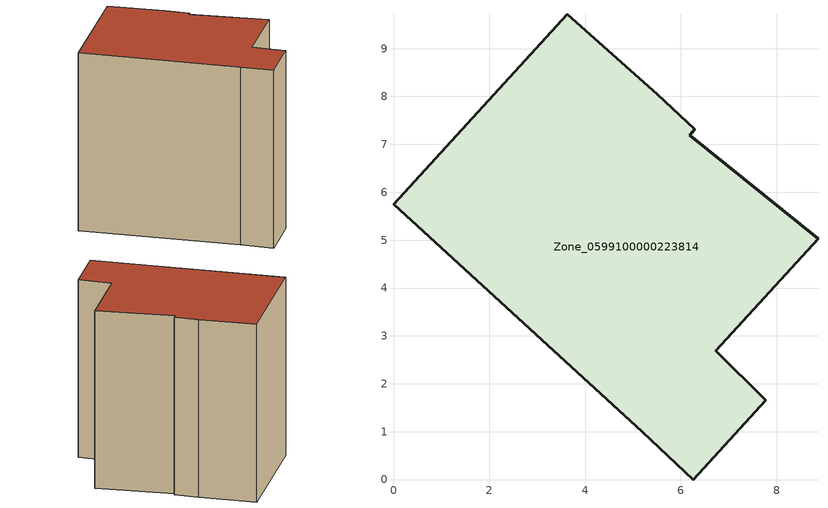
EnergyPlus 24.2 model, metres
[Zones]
Zone_0599100000223814
 floor ground (C_G): 6.3,7.31 6.19,7.19 8.87,5.03 6.73,2.69 7.78,1.66 6.26,0 5.19,1 0,5.75 3.63,9.71 5.51,8.05 z0
 wall outside (C_F): 5.19,1 6.26,0 7.78,1.66 6.73,2.69 8.87,5.03 6.19,7.19 6.3,7.31 5.51,8.05 3.63,9.71 0,5.75 5.19,1 z0:8.12
 roof outside (C_R): 6.19,7.19 6.3,7.31 5.51,8.05 3.63,9.71 0,5.75 5.19,1 6.26,0 7.78,1.66 6.73,2.69 8.87,5.03 z8.12
[BUILDING]
Pand.0599100000223814: North Axis=0; Terrain=City; Loads Convergence Tolerance Value=0.04; Temperature Convergence Tolerance Value=0.4; Solar Distribution=FullExterior; Maximum Number of Warmup Days=25; Minimum Number of Warmup Days=1
[Site:Location]
Rotterdam.The.Hague.AP_ZH_NLD Design_Conditions: Latitude=51.96; Longitude=4.45; Time Zone=1; Elevation=-4.5
[SITE:GROUNDTEMPERATURE:BUILDINGSURFACE]
18, 18, 18, 18, 18, 18, 18, 18, 18, 18, 18, 18
[MATERIAL] Thermal Absorptance=0.9; Solar Absorptance=0.7; Visible Absorptance=0.7
Name | Roughness | Thickness | Conductivity | Density | Specific Heat
G.TC.1946 | MediumSmooth | 0.15 | 1 | 540 | 1210
F.TC.1946 | Rough | 0.3 | 0.857143 | 1920 | 840
R.TC.1946 | MediumRough | 0.2 | 0.909091 | 1500 | 1000
[CONSTRUCTION]
C_G: G.TC.1946
C_F: F.TC.1946
C_R: R.TC.1946
[ZONE]
Zone_0599100000223814: Type=1; Multiplier=1; Ceiling Height=Autocalculate; Volume=Autocalculate; Floor Area=autocalculate; Part of Total Floor Area=Yes
[ZONEINFILTRATION:DESIGNFLOWRATE]
Infil_Zone_0599100000223814: Zone or ZoneList or Space or SpaceList=Zone_0599100000223814; Schedule=AlwaysOn; Design Flow Rate Calculation Method=Flow/Area; Flow Rate per Floor Area=0.003; Constant Term Coefficient=1; Temperature Term Coefficient=0; Velocity Term Coefficient=0; Velocity Squared Term Coefficient=0
[HVACTEMPLATE:ZONE:IDEALLOADSAIRSYSTEM]
Zone_0599100000223814: Maximum Heating Supply Air Temperature=50; Minimum Cooling Supply Air Temperature=13; Maximum Heating Supply Air Humidity Ratio=0.0156; Minimum Cooling Supply Air Humidity Ratio=0.0077; Heating Limit=NoLimit; Cooling Limit=NoLimit; Dehumidification Control Type=ConstantSensibleHeatRatio; Cooling Sensible Heat Ratio=0.7; Dehumidification Setpoint=60; Humidification Control Type=None; Humidification Setpoint=30; Outdoor Air Method=None; Outdoor Air Flow Rate per Person=0.00944; Outdoor Air Flow Rate per Zone Floor Area=0; Outdoor Air Flow Rate per Zone=0; Demand Controlled Ventilation Type=None; Outdoor Air Economizer Type=NoEconomizer; Heat Recovery Type=None; Sensible Heat Recovery Effectiveness=0.7; Latent Heat Recovery Effectiveness=0.65
[ZONECONTROL:THERMOSTAT]
ThermostatControl_Zone_0599100000223814: Zone or ZoneList=Zone_0599100000223814; Control Type Schedule=DualSetpointControlType; Control 1=Thermostat_Zone_0599100000223814; Temperature Difference Between Cutout And Setpoint=0
[THERMOSTATSETPOINT:DUALSETPOINT]
Thermostat_Zone_0599100000223814: Heating Setpoint Temperature Schedule=HeatingSetpoint_Zone_0599100000223814; Cooling Setpoint Temperature Schedule=CoolingSetpoint_Zone_0599100000223814
[SCHEDULE:COMPACT]
HeatingSetpoint_Zone_0599100000223814: Through: 12/31, For: AllDays, Until: 24:00, 21
CoolingSetpoint_Zone_0599100000223814: Through: 12/31, For: AllDays, Until: 24:00, 24
DualSetpointControlType: Through: 12/31, For: AllDays, Until: 24:00, 4
AlwaysOn: Through: 12/31, For: AllDays, Until: 24:00, 1
